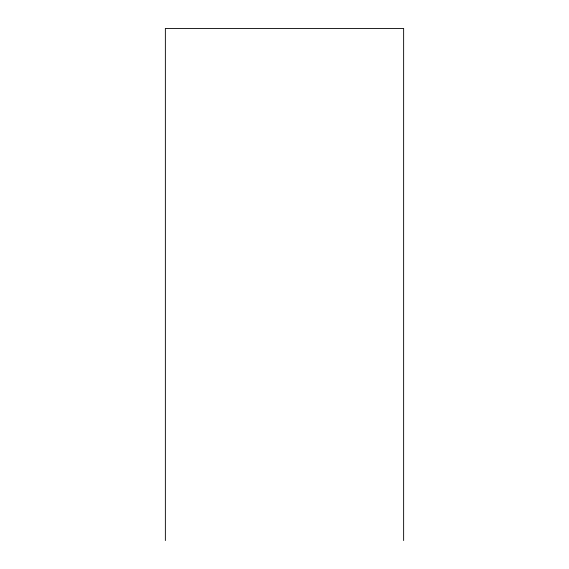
<?xml version="1.0" encoding="UTF-8"?>
<svg xmlns="http://www.w3.org/2000/svg" width="569" height="569" viewBox="0 0 569 569"><rect width="100%" height="100%" fill="white"/><g stroke="black" fill="none" stroke-linecap="round" stroke-linejoin="round"><path stroke-width="0.85" d="M403.634 540.55L403.634 28.45L165.366 28.45L165.366 540.55"/></g></svg>
